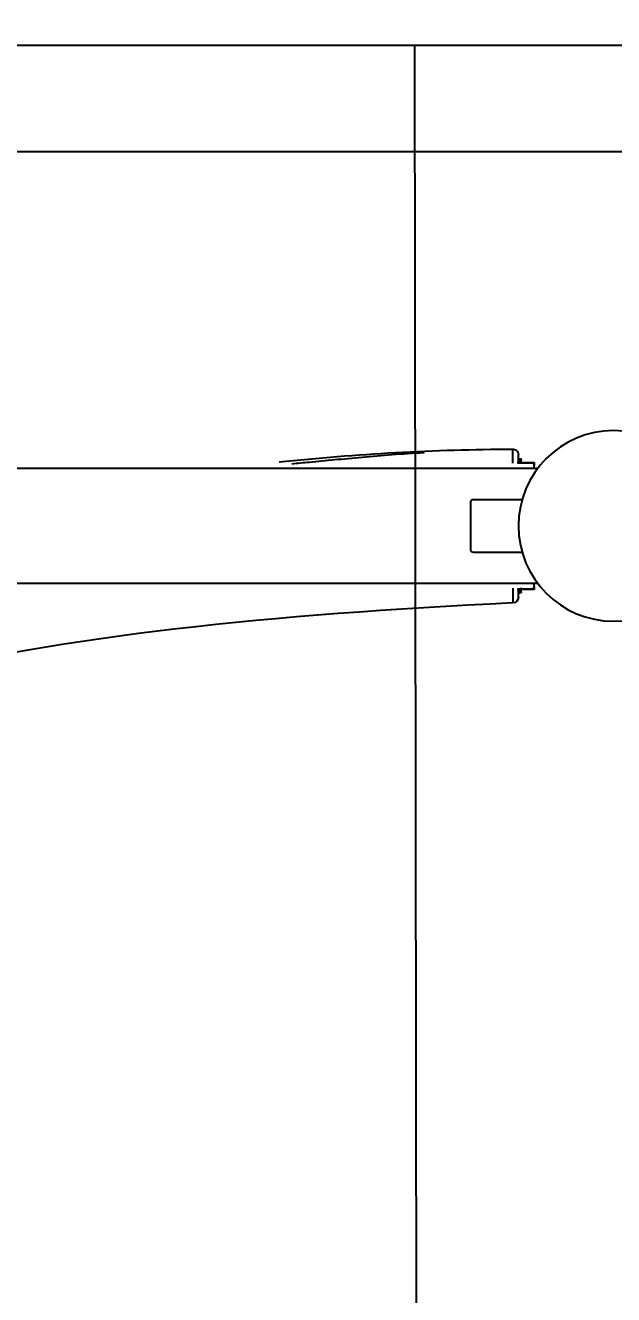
# Model space of a CAD drawing. Header units: centimetres. Extents: x -1797 to 2001, y -8788 to 1856.
# Drawn here: x -149.13 to -138.09, y -7563.81 to -7540 of the extents above; entities that cross this region are included whole.
import ezdxf

# ---------------------------------------------------------------- set-up
doc = ezdxf.new("R2010")
doc.units = ezdxf.units.CM
doc.header["$LTSCALE"] = 100
doc.header["$MEASUREMENT"] = 0
doc.header["$PDMODE"] = 35
for name, color, linetype in [('DIM', 1, 'Continuous'), ('ID_Flooring_02', 127, 'Continuous'), ('ID_Furniture-Fixed_02', 145, 'Continuous'), ('WALL-01', 7, 'Continuous'), ('WALL-04', 1, 'Continuous')]:
    doc.layers.add(name, color=color, linetype=linetype)
doc.styles.add('ROMANS', font='romans')
doc.dimstyles.new('AS-17-100', dxfattribs={"dimtxt": 10, "dimasz": 5, "dimexe": 10, "dimexo": 10, "dimgap": 6, "dimtad": 1, "dimtoh": 1, "dimdec": 0, "dimdsep": 46, "dimtxsty": 'ROMANS', "dimblk1": 'ARCHTICK', "dimblk2": 'ARCHTICK', "dimsah": 1, "dimcen": 25, "dimdle": 10, "dimclrd": 1, "dimclre": 1, "dimclrt": 2, "dimadec": 0, "dimazin": 0, "dimtfac": 1, "dimtdec": 0, "dimtofl": 0, "dimtmove": 2, "dimatfit": 3, "dimldrblk": 'ARCHTICK', "dimfxl": 1, "dimtolj": 1, "dimtzin": 0, "dimarcsym": 0})

# ---------------------------------------------------------------- blocks, each defined once
blk = doc.blocks.new('SHOWE')
at = {"layer": 'ID_Furniture-Fixed_02'}
for p, q in [((3642.854, -5455.737), (3642.854, -5498.647)), ((3645.02, -5498.647), (3645.02, -5455.737)), ((3644.385, -5497.388), (3643.49, -5497.388)), ((3643.441, -5497.438), (3643.441, -5498.353)), ((3644.434, -5498.353), (3644.434, -5497.438)), ((3642.765, -5498.282), (3642.601, -5498.282)), ((3642.681, -5498.282), (3642.676, -5498.317)), ((3642.677, -5498.311), (3642.765, -5498.311)), ((3642.75, -5498.336), (3642.698, -5498.336)), ((3642.75, -5498.282), (3642.745, -5498.282)), ((3642.745, -5498.282), (3642.745, -5498.58)), ((3642.75, -5498.282), (3642.75, -5498.58)), ((3642.751, -5498.302), (3642.751, -5498.302)), ((3642.751, -5498.302), (3642.751, -5498.531)), ((3645.176, -5498.336), (3645.102, -5498.336)), ((3645.103, -5498.314), (3645.197, -5498.314)), ((3645.276, -5498.282), (3645.11, -5498.282)), ((3645.123, -5498.302), (3645.124, -5498.302)), ((3645.124, -5498.531), (3645.124, -5498.302)), ((3645.125, -5498.282), (3645.13, -5498.282)), ((3645.125, -5498.282), (3645.125, -5498.58)), ((3645.13, -5498.58), (3645.13, -5498.282)), ((3645.197, -5498.316), (3645.197, -5498.282)), ((3642.75, -5498.58), (3642.745, -5498.58)), ((3642.75, -5498.58), (3642.801, -5498.58)), ((3642.751, -5498.531), (3642.751, -5498.531)), ((3642.854, -5498.58), (3642.801, -5498.58)), ((3645.074, -5498.58), (3645.02, -5498.58)), ((3645.074, -5498.58), (3645.125, -5498.58)), ((3645.123, -5498.531), (3645.124, -5498.531)), ((3645.125, -5498.58), (3645.13, -5498.58))]:
    blk.add_line(p, q, dxfattribs=at)
blk.add_circle((3643.937, -5500.071), 1.788, dxfattribs=at)
for centre, radius, start, end in [((3686.147, -5498.391), 43.653, 173.9476, 179.713), ((3643.49, -5497.438), 0.0497, 90, 180), ((3644.385, -5497.438), 0.0497, 0, 90), ((3642.601, -5498.175), 0.107, 178.5652, 270), ((3642.698, -5498.314), 0.0214, 165.2888, 270.1836), ((3642.765, -5498.262), 0.0199, 180, 219.9261), ((3645.11, -5498.262), 0.0199, 319.4203, 0), ((3645.176, -5498.314), 0.0214, 269.9913, 0.1214), ((3645.276, -5498.175), 0.107, 270, 357.2532), ((3642.801, -5498.531), 0.0497, 180.033, 270.032), ((3645.074, -5498.531), 0.0497, 269.968, 359.9669)]:
    blk.add_arc(centre, radius, start, end, dxfattribs=at)
for points in [[(3645.383, -5498.18), (3645.602, -5493.622), (3645.987, -5489.791), (3646.805, -5486.518)], [(3642.571, -5496.295), (3642.567, -5496.365), (3642.563, -5496.438), (3642.558, -5496.514)]]:
    blk.add_open_spline(points, degree=3, dxfattribs=at)
for points, knots in [([(3642.77, -5494.026), (3642.759, -5494.136), (3642.734, -5494.405), (3642.692, -5494.847), (3642.643, -5495.363), (3642.593, -5495.936), (3642.571, -5496.293), (3642.558, -5496.514)], [0, 0, 0, 0, 0.1319591, 0.3192777, 0.525778, 0.7523107, 1, 1, 1, 1]), ([(3642.494, -5498.173), (3642.494, -5498.173), (3642.512, -5498.173), (3642.592, -5498.172), (3642.629, -5498.172), (3642.701, -5498.172), (3642.728, -5498.173), (3642.758, -5498.173)], [0, 0, 0, 0, 0.570793, 0.570793, 0.856189, 0.856189, 1, 1, 1, 1]), ([(3642.749, -5498.269), (3642.749, -5498.269), (3642.749, -5498.269), (3642.75, -5498.271), (3642.75, -5498.276), (3642.751, -5498.284), (3642.751, -5498.294), (3642.751, -5498.3), (3642.751, -5498.302)], [0.377932, 0.377932, 0.377932, 0.377932, 0.418149, 0.490898, 0.604275, 0.7543568, 0.9257045, 1, 1, 1, 1]), ([(3645.108, -5498.179), (3645.201, -5498.179), (3645.269, -5498.18), (3645.365, -5498.18), (3645.383, -5498.18), (3645.383, -5498.18)], [0, 0, 0, 0, 0.436693, 0.436693, 1, 1, 1, 1]), ([(3645.124, -5498.302), (3645.124, -5498.299), (3645.124, -5498.293), (3645.124, -5498.283), (3645.125, -5498.274), (3645.125, -5498.27), (3645.126, -5498.269), (3645.125, -5498.269), (3645.125, -5498.27), (3645.125, -5498.27)], [0, 0, 0, 0, 0.0776512, 0.2539354, 0.4290841, 0.5415335, 0.6072706, 0.651374, 0.6793702, 0.6793702, 0.6793702, 0.6793702])]:
    blk.add_open_spline(points, degree=3, knots=knots, dxfattribs=at)
blk = doc.blocks.new('_ARCHTICK')
at = {"color": 0, "linetype": 'ByBlock', "const_width": 0.15}
blk.add_lwpolyline([(-0.5, -0.5), (0.5, 0.5)], dxfattribs=at)
blk = doc.blocks.new('*D846')
at = {"layer": 'Defpoints', "color": 0, "transparency": 16777216}
for p in [(-81.817, -7523.255), (-81.817, -7542.365, 0), (-201.575, -7587.858, 0)]:
    blk.add_point(p, dxfattribs=at)
at = {"layer": 'DIM', "color": 1, "lineweight": -2, "transparency": 16777216}
for p, q in [((-201.575, -7577.858), (-201.575, -7513.255)), ((-81.817, -7532.365), (-81.817, -7513.255)), ((-211.575, -7523.255), (-71.817, -7523.255))]:
    blk.add_line(p, q, dxfattribs=at)
at = {"layer": 'DIM', "color": 1, "lineweight": -2, "transparency": 16777216, "xscale": 5, "yscale": 5, "zscale": 5, "rotation": 180}
blk.add_blockref('_ARCHTICK', (-201.575, -7523.255), dxfattribs=at)
at = {"layer": 'DIM', "color": 1, "lineweight": -2, "transparency": 16777216, "xscale": 5, "yscale": 5, "zscale": 5}
blk.add_blockref('_ARCHTICK', (-81.817, -7523.255), dxfattribs=at)
at = {"layer": 'DIM', "color": 2, "transparency": 16777216, "insert": (-141.696, -7512.255), "char_height": 10, "attachment_point": 5, "style": 'ROMANS'}
blk.add_mtext('\\A1;120', dxfattribs=at)

msp = doc.modelspace()

# ---------------------------------------------------------------- linework, layer by layer
at = {"layer": 'ID_Flooring_02'}
msp.add_line((-141.781, -7570.416, 0), (-141.819, -7540.365, 0), dxfattribs=at)
at = {"layer": 'WALL-01'}
msp.add_line((-351.613, -7540.365), (8.187, -7540.365), dxfattribs=at)
at = {"layer": 'WALL-04'}
msp.add_line((-301.615, -7542.365), (-1.781, -7542.365), dxfattribs=at)

# ---------------------------------------------------------------- block references
at = {"layer": 'DIM', "xscale": -1, "rotation": 90}
msp.add_blockref('SHOWE', (-5638.159, -3905.452), dxfattribs=at)

# ---------------------------------------------------------------- dimensions: what is measured, and where the dimension line sits
at = {"layer": 'DIM'}
dim = msp.add_linear_dim(base=(-81.817, -7523.255, 0), p1=(-201.575, -7587.858), p2=(-81.817, -7542.365), angle=180, dimstyle='AS-17-100', dxfattribs=at)
dim.commit()
dim.dimension.update_dxf_attribs({"geometry": '*D846', "text_midpoint": (-141.696, -7512.255, 0)})

doc.saveas('drawing.dxf')
